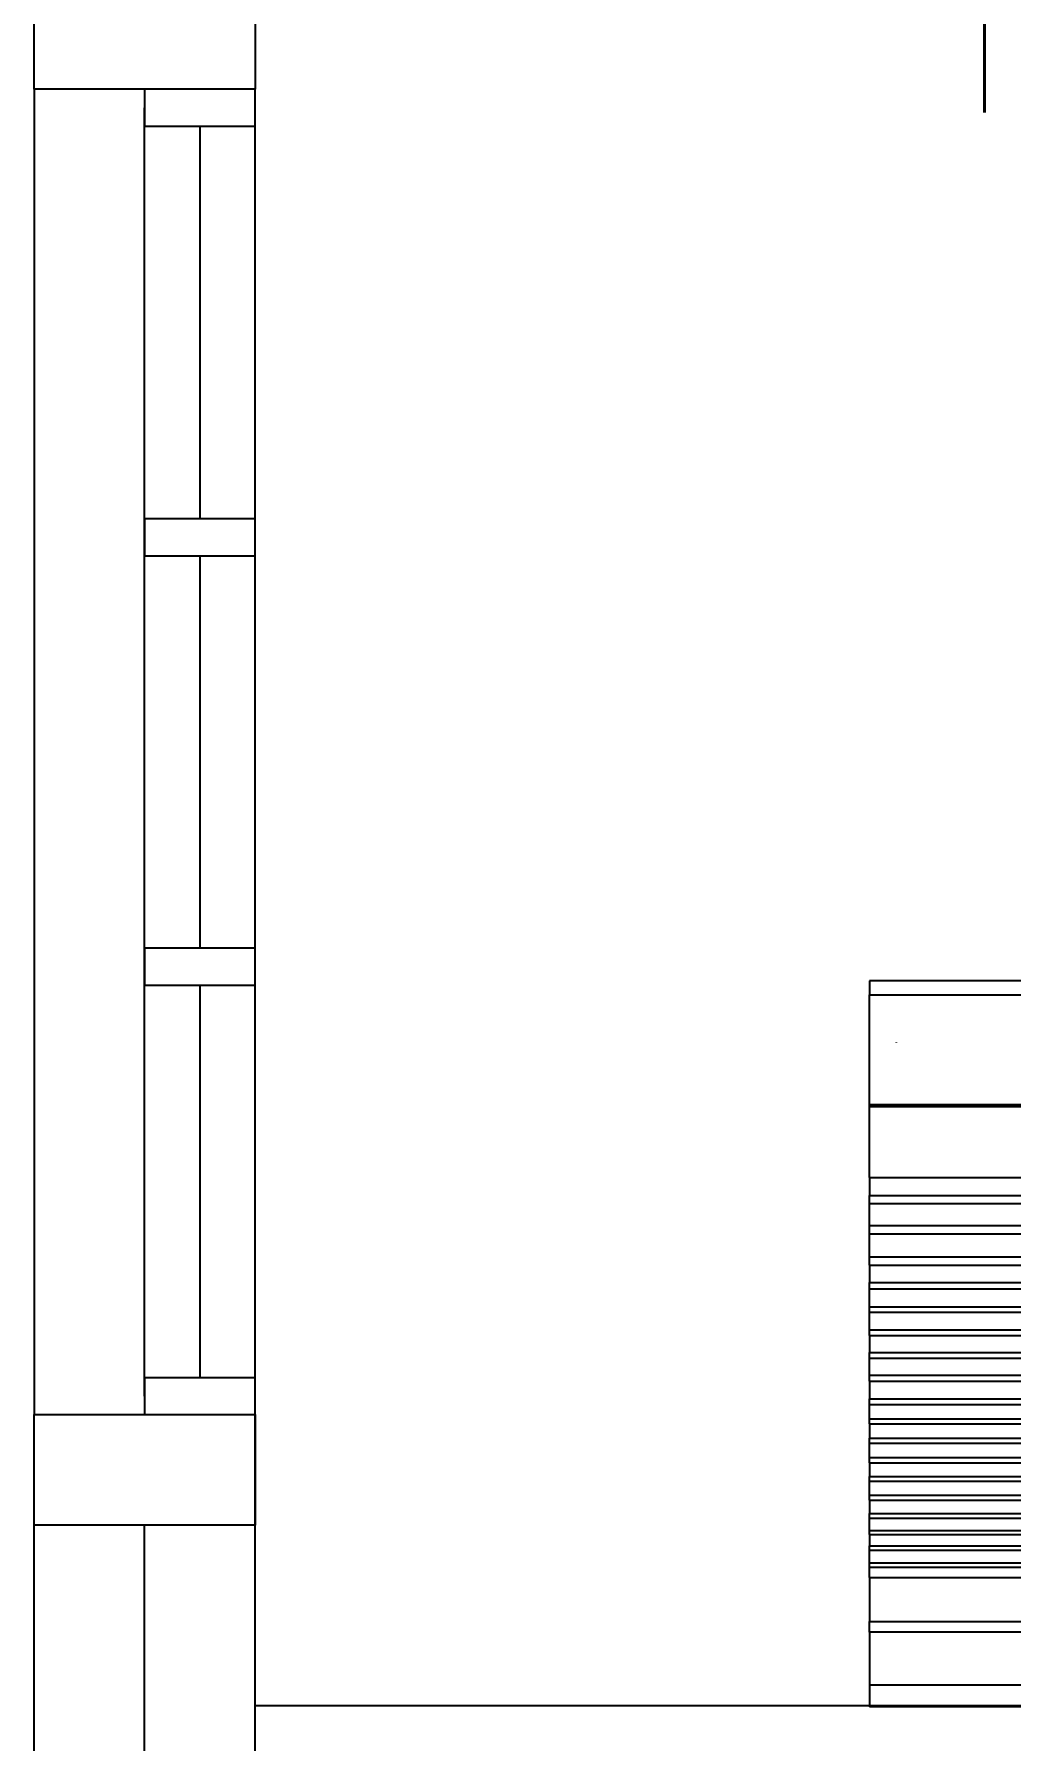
# Model space of a CAD drawing. Header units: inches. Extents: x -85907952 to 802144, y 988801 to 3125513.
# Drawn here: x 404073 to 405399, y 1033140 to 1035458 of the extents above; entities that cross this region are included whole.
import ezdxf
from ezdxf.enums import TextEntityAlignment as Align

# ---------------------------------------------------------------- set-up
doc = ezdxf.new("R2010")
doc.units = ezdxf.units.IN
doc.header["$MEASUREMENT"] = 0
for name, color, linetype in [('Edges', 7, 'Continuous'), ('LW', 2, 'Continuous'), ('partition', 8, 'Continuous'), ('WALL', 1, 'Continuous'), ('WIN', 9, 'Continuous')]:
    doc.layers.add(name, color=color, linetype=linetype)
doc.layers.add('t3', color=8, linetype='Continuous', lineweight=25)
doc.styles.add('LAILA', font='romans.shx', dxfattribs={"width": 0.85})

# ---------------------------------------------------------------- blocks, each defined once
blk = doc.blocks.new('air con')
at = {"layer": 'Edges'}
for p, q in [((71.402, 41.898), (152.402, 41.898)), ((152.402, 41.095), (152.402, 41.898)), ((71.402, 41.095), (152.402, 41.095)), ((152.402, 39.122), (152.402, 41.095)), ((71.402, 39.122), (152.402, 39.122)), ((152.402, 38.724), (71.402, 38.724)), ((152.402, 39.122), (152.402, 38.724)), ((152.402, 37.092), (152.402, 38.724)), ((152.402, 37.092), (71.402, 37.092)), ((152.402, 37.092), (152.402, 36.701)), ((152.402, 36.701), (71.402, 36.701)), ((152.402, 36.542), (71.402, 36.542)), ((152.402, 36.701), (152.402, 36.542)), ((152.402, 36.542), (152.402, 36.078)), ((152.402, 36.078), (71.402, 36.078)), ((152.402, 35.914), (71.402, 35.914)), ((152.402, 36.078), (152.402, 35.914)), ((152.402, 35.493), (152.402, 35.914)), ((152.402, 35.493), (71.402, 35.493)), ((152.402, 35.34), (71.402, 35.34)), ((152.402, 35.493), (152.402, 35.34)), ((152.402, 35.34), (152.402, 34.877)), ((152.402, 34.877), (71.402, 34.877)), ((152.402, 34.709), (71.402, 34.709)), ((152.402, 34.877), (152.402, 34.709)), ((152.402, 34.207), (152.402, 34.709)), ((152.402, 34.207), (71.402, 34.207)), ((152.402, 34.022), (71.402, 34.022)), ((152.402, 34.207), (152.402, 34.022)), ((152.402, 34.022), (152.402, 33.51)), ((152.402, 33.51), (71.402, 33.51)), ((152.402, 33.335), (71.402, 33.335)), ((152.402, 33.51), (152.402, 33.335)), ((152.402, 32.826), (152.402, 33.335)), ((152.402, 32.826), (71.402, 32.826)), ((152.402, 32.625), (71.402, 32.625)), ((152.402, 32.826), (152.402, 32.625)), ((152.402, 32.625), (152.402, 32.098)), ((152.402, 32.098), (71.402, 32.098)), ((152.402, 31.911), (71.402, 31.911)), ((152.402, 32.098), (152.402, 31.911)), ((152.402, 31.378), (152.402, 31.911)), ((152.402, 31.378), (71.402, 31.378)), ((152.402, 31.189), (71.402, 31.189)), ((152.402, 31.378), (152.402, 31.189)), ((152.402, 31.189), (152.402, 30.654)), ((152.402, 30.654), (71.402, 30.654)), ((152.402, 30.654), (152.402, 30.439)), ((152.402, 30.439), (71.402, 30.439)), ((152.402, 29.791), (152.402, 30.439)), ((152.402, 29.791), (71.402, 29.791)), ((152.402, 29.562), (71.402, 29.562)), ((152.402, 29.791), (152.402, 29.562)), ((152.402, 29.562), (152.402, 28.935)), ((152.402, 28.935), (71.402, 28.935)), ((152.402, 28.714), (71.402, 28.714)), ((152.402, 28.935), (152.402, 28.714)), ((152.402, 28.092), (152.402, 28.714)), ((152.402, 28.092), (71.402, 28.092)), ((152.402, 28.092), (152.402, 27.871)), ((152.402, 27.871), (71.402, 27.871)), ((152.402, 27.871), (152.402, 27.226)), ((152.402, 27.226), (71.402, 27.226)), ((152.402, 27.024), (71.402, 27.024)), ((152.402, 27.226), (152.402, 27.024)), ((152.402, 27.024), (152.402, 26.349)), ((152.402, 26.349), (71.402, 26.349)), ((152.402, 26.117), (71.402, 26.117)), ((152.402, 26.349), (152.402, 26.117)), ((152.402, 25.469), (152.402, 26.117)), ((152.402, 25.469), (71.402, 25.469)), ((152.402, 25.469), (152.402, 25.162)), ((152.402, 25.162), (71.402, 25.162)), ((152.402, 25.162), (152.402, 24.304)), ((152.402, 24.304), (71.402, 24.304)), ((152.402, 24.304), (152.402, 24.002)), ((152.402, 24.002), (71.402, 24.002)), ((152.402, 24.002), (152.402, 23.184)), ((152.402, 23.184), (71.402, 23.184)), ((152.402, 22.883), (71.402, 22.883)), ((152.402, 23.184), (152.402, 22.883)), ((152.402, 22.213), (152.402, 22.883)), ((152.402, 22.213), (71.402, 22.213)), ((152.402, 22.213), (152.402, 19.568)), ((152.402, 19.568), (71.402, 19.568)), ((152.402, 19.493), (71.402, 19.493)), ((152.402, 19.568), (152.402, 19.493)), ((152.402, 19.493), (152.402, 15.42)), ((151.402, 17.184), (151.402, 17.175)), ((152.402, 15.42), (146.468, 15.42)), ((152.402, 14.898), (152.402, 15.42)), ((71.402, 14.898), (152.402, 14.898))]:
    blk.add_line(p, q, dxfattribs=at)
blk = doc.blocks.new('1.5HP AIR CONDITION')
at = {"xscale": 36.51607049631966, "yscale": 36.51607049631966, "zscale": 36.51607049631966}
blk.add_blockref('air con', (-4086.2, -544), dxfattribs=at)

msp = doc.modelspace()

# ---------------------------------------------------------------- linework, layer by layer
at = {"layer": 'LW'}
for p, q in [((404072.7, 1035383.4), (404072.7, 1033583.4)), ((404072.7, 1032833.4), (404072.7, 1033433.4))]:
    msp.add_line(p, q, dxfattribs=at)
at = {"layer": 'partition'}
msp.add_line((404372.7, 1033188.4), (409097.7, 1033188.4), dxfattribs=at)
at = {"layer": 'WALL'}
for p, q in [((404372.7, 1032683.4), (404372.7, 1033583.4)), ((404222.7, 1032833.4), (404222.7, 1033433.4))]:
    msp.add_line(p, q, dxfattribs=at)
for points in [[(404372.7, 1035533.4), (404372.7, 1035383.4), (404072.7, 1035383.4), (404072.7, 1035533.4)], [(404372.7, 1033583.4), (404372.7, 1033433.4), (404072.7, 1033433.4), (404072.7, 1033583.4)]]:
    msp.add_lwpolyline(points, close=True, dxfattribs=at)
at = {"layer": 'WIN'}
for p, q in [((404372.7, 1033583.4), (404372.7, 1035383.4)), ((404222.7, 1033608.4), (404222.7, 1035358.4)), ((404297.7, 1035333.4), (404297.7, 1034800)), ((404297.7, 1034750), (404297.7, 1034216.7)), ((404297.7, 1034166.7), (404297.7, 1033633.4))]:
    msp.add_line(p, q, dxfattribs=at)
for points in [[(404222.7, 1035383.4), (404222.7, 1035333.4), (404372.7, 1035333.4), (404372.7, 1035383.4)], [(404222.7, 1034800), (404222.7, 1034750), (404372.7, 1034750), (404372.7, 1034800)], [(404222.7, 1034216.7), (404222.7, 1034166.7), (404372.7, 1034166.7), (404372.7, 1034216.7)], [(404222.7, 1033633.4), (404222.7, 1033583.4), (404372.7, 1033583.4), (404372.7, 1033633.4)]]:
    msp.add_lwpolyline(points, close=True, dxfattribs=at)

# ---------------------------------------------------------------- block references
at = {"rotation": 180}
msp.add_blockref('1.5HP AIR CONDITION', (406685.8, 1034172.5), dxfattribs=at)

# ---------------------------------------------------------------- texts
at = {"layer": 't3', "style": 'LAILA', "width": 0.85}
msp.add_text('PUSAT -1', height=350, dxfattribs=at).set_placement((405311.8, 1035701.7), align=Align.TOP_LEFT)

doc.saveas('drawing.dxf')
